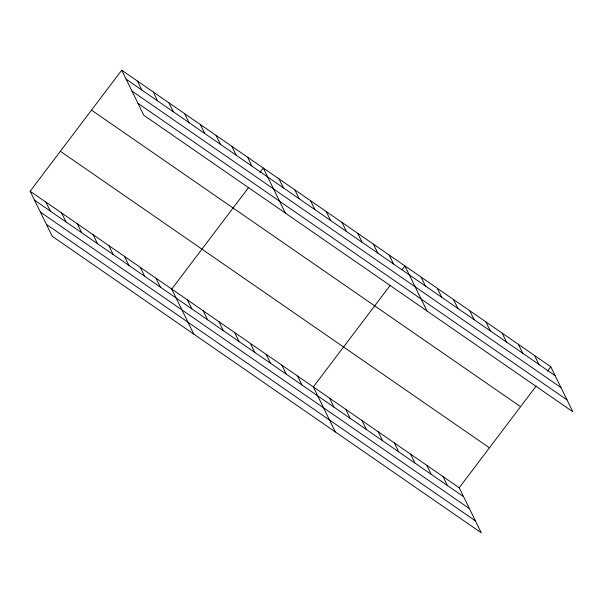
<?xml version="1.0" encoding="UTF-8"?>
<svg xmlns="http://www.w3.org/2000/svg" width="603" height="603" viewBox="0 0 603 603"><rect width="100%" height="100%" fill="white"/><g stroke="black" fill="none" stroke-linecap="round" stroke-linejoin="round"><path stroke-width="0.9" d="M30.15 191.219L459.207 487.752L481.277 532.803L52.22 236.263L30.15 191.219L121.723 70.197L550.78 366.737L572.85 411.781L143.793 115.248L121.723 70.197M248.76 187.284L171.742 289.071L193.804 334.122M259.953 172.496L263.315 168.056L285.377 213.1M390.352 285.144L313.326 386.93L335.396 431.982M402.103 269.609L404.899 265.915L426.969 310.96M459.207 487.752L536.233 385.965M547.426 371.177L550.78 366.737M126.11 79.151L555.167 375.684M131.944 91.061L561.001 387.601M137.959 103.332L567.016 399.872M91.505 110.138L520.562 406.671M60.368 151.278L489.425 447.818M34.537 200.166L463.594 496.706M40.371 212.075L469.428 508.615M46.386 224.354L475.443 520.886M534.575 355.536L538.954 364.483M518.361 344.336L522.748 353.283M502.156 333.127L506.543 342.082M485.943 321.927L490.329 330.874M469.737 310.726L474.124 319.673M453.531 299.525L457.911 308.472M437.318 288.317L441.705 297.271M421.113 277.116L425.492 286.063M389.169 255.039L393.555 263.993M373.438 244.17L377.825 253.117M357.707 233.293L362.086 242.248M341.976 222.424L346.356 231.371M326.238 211.547L330.625 220.502M310.507 200.678L314.894 209.625M443.001 476.551L447.388 485.498M294.777 189.802L299.163 198.749M426.788 465.35L431.175 474.297M279.046 178.933L283.433 187.88M410.583 454.149L414.97 463.096M394.377 442.941L398.756 451.896M247.577 157.187L251.964 166.134M378.164 431.74L382.551 440.695M231.846 146.31L236.233 155.257M361.958 420.54L366.338 429.487M216.115 135.434L220.502 144.388M345.745 409.339L350.132 418.286M200.384 124.565L204.771 133.512M329.54 398.131L333.919 407.085M184.654 113.688L189.033 122.643M168.923 102.819L173.302 111.766M297.596 376.061L301.982 385.008M153.185 91.942L157.571 100.897M281.865 365.184L286.252 374.131M137.454 81.073L141.841 90.02M266.134 354.315L270.513 363.262M250.403 343.439L254.783 352.386M234.665 332.57L239.052 341.517M218.934 321.693L223.321 330.64M203.203 310.816L207.59 319.771M187.473 299.947L191.86 308.894M156.004 278.202L160.39 287.149M140.273 267.325L144.66 276.28M124.542 256.456L128.929 265.403M108.811 245.579L113.198 254.534M93.081 234.71L97.46 243.657M77.35 223.834L81.729 232.788M61.612 212.965L65.998 221.912M45.881 202.088L50.268 211.042"/></g></svg>
